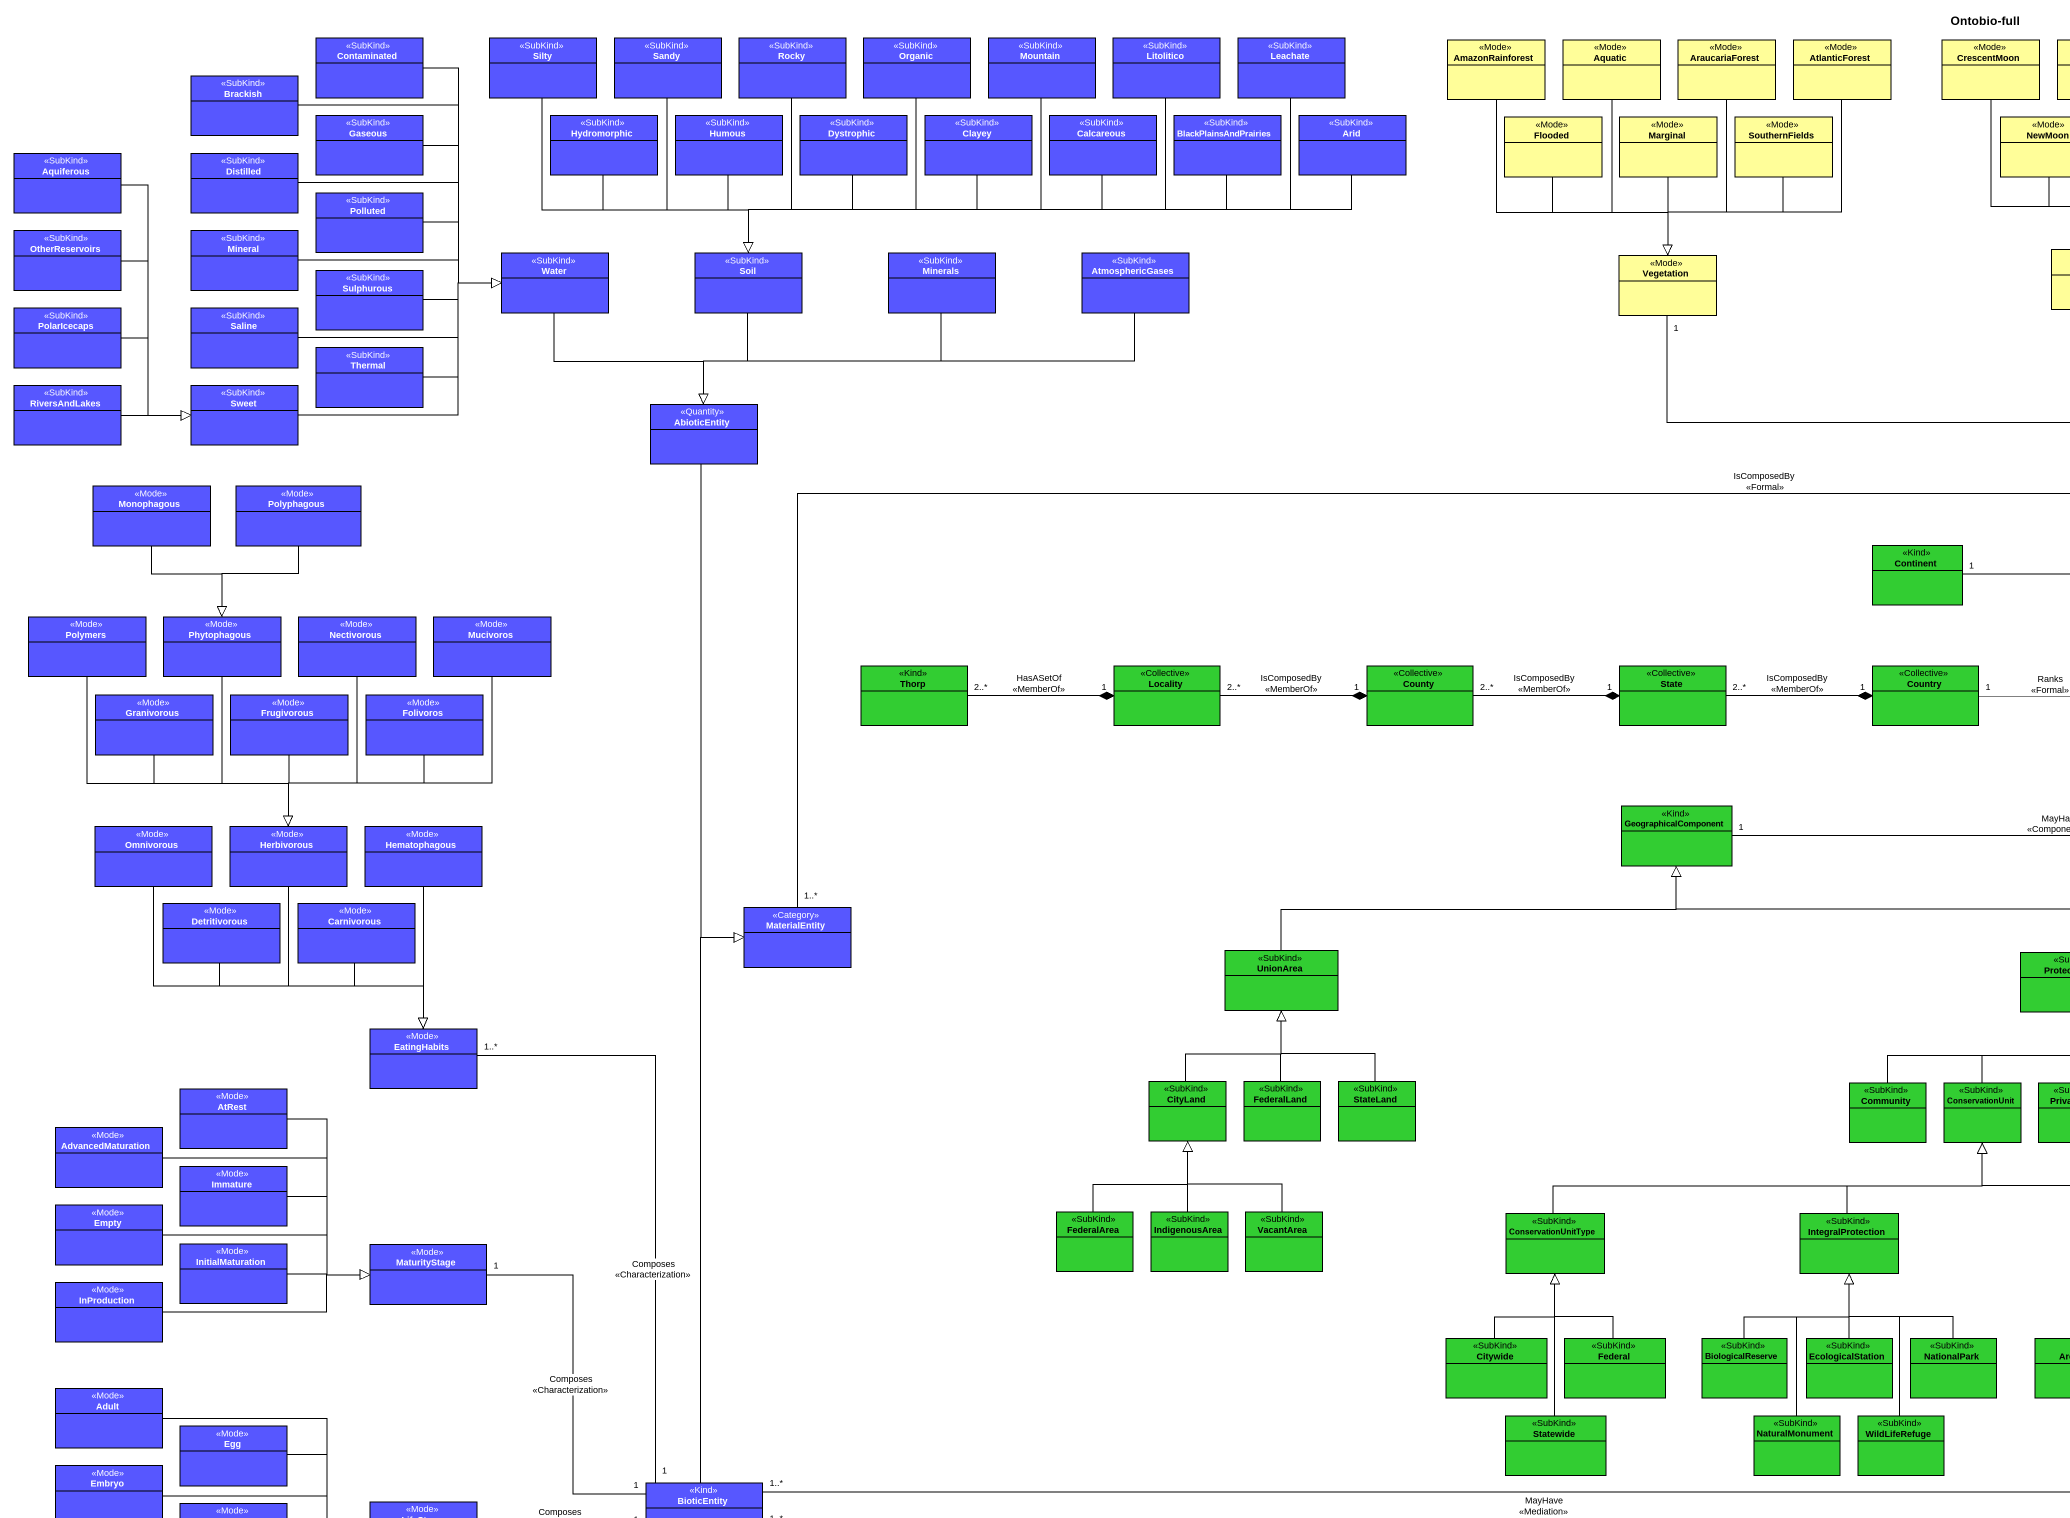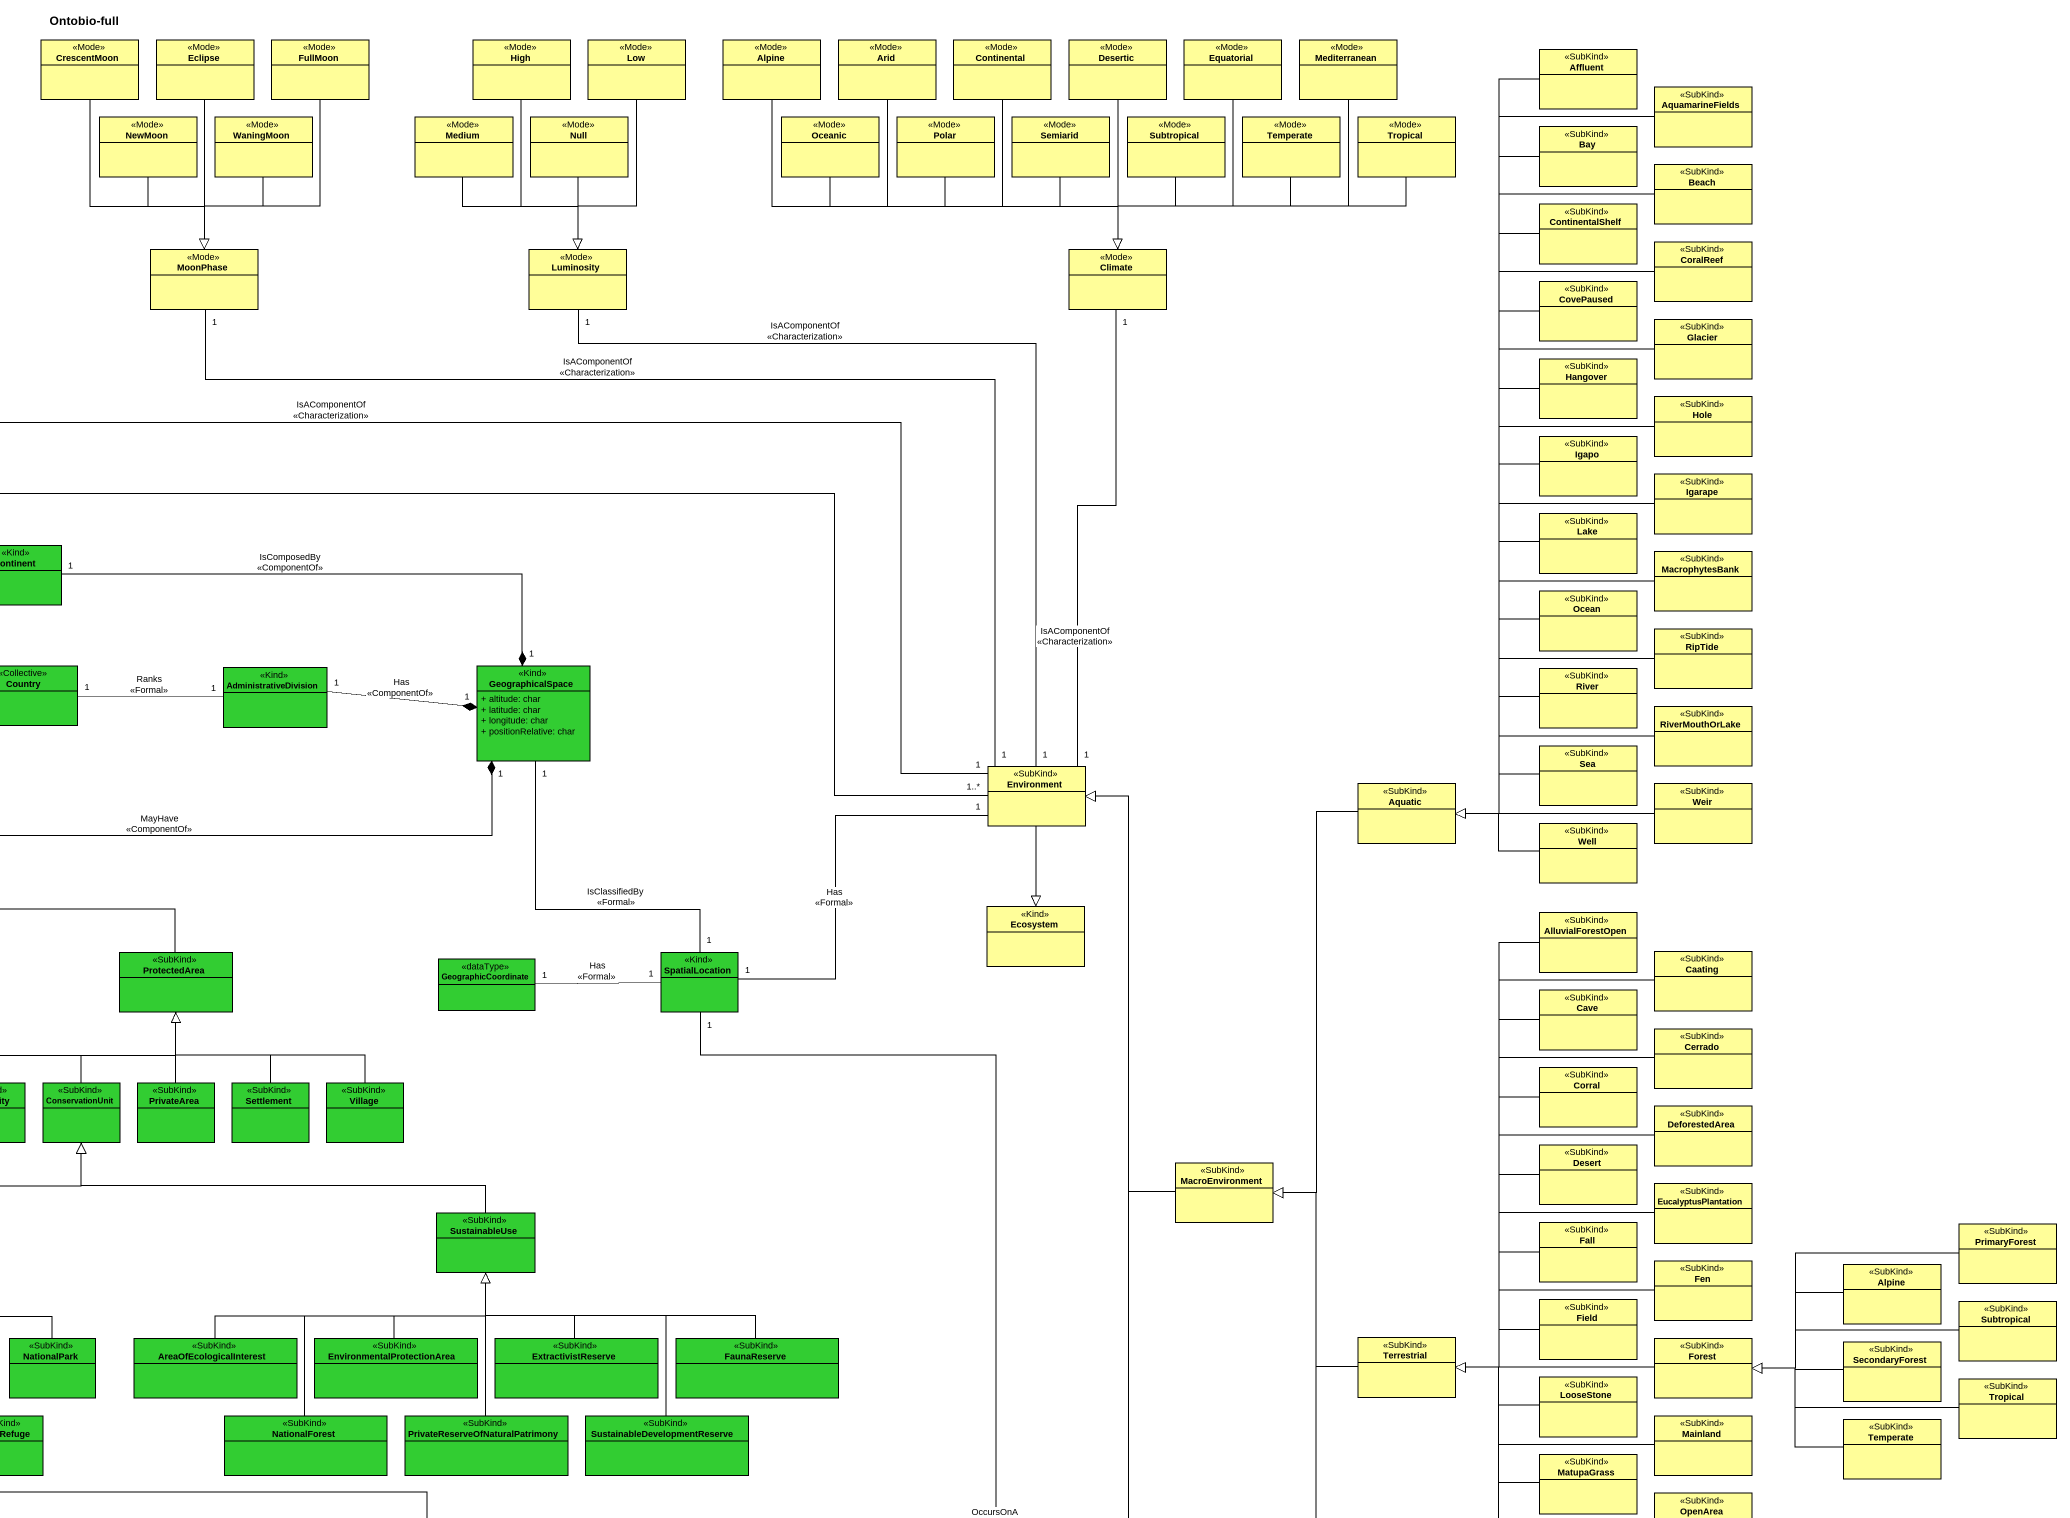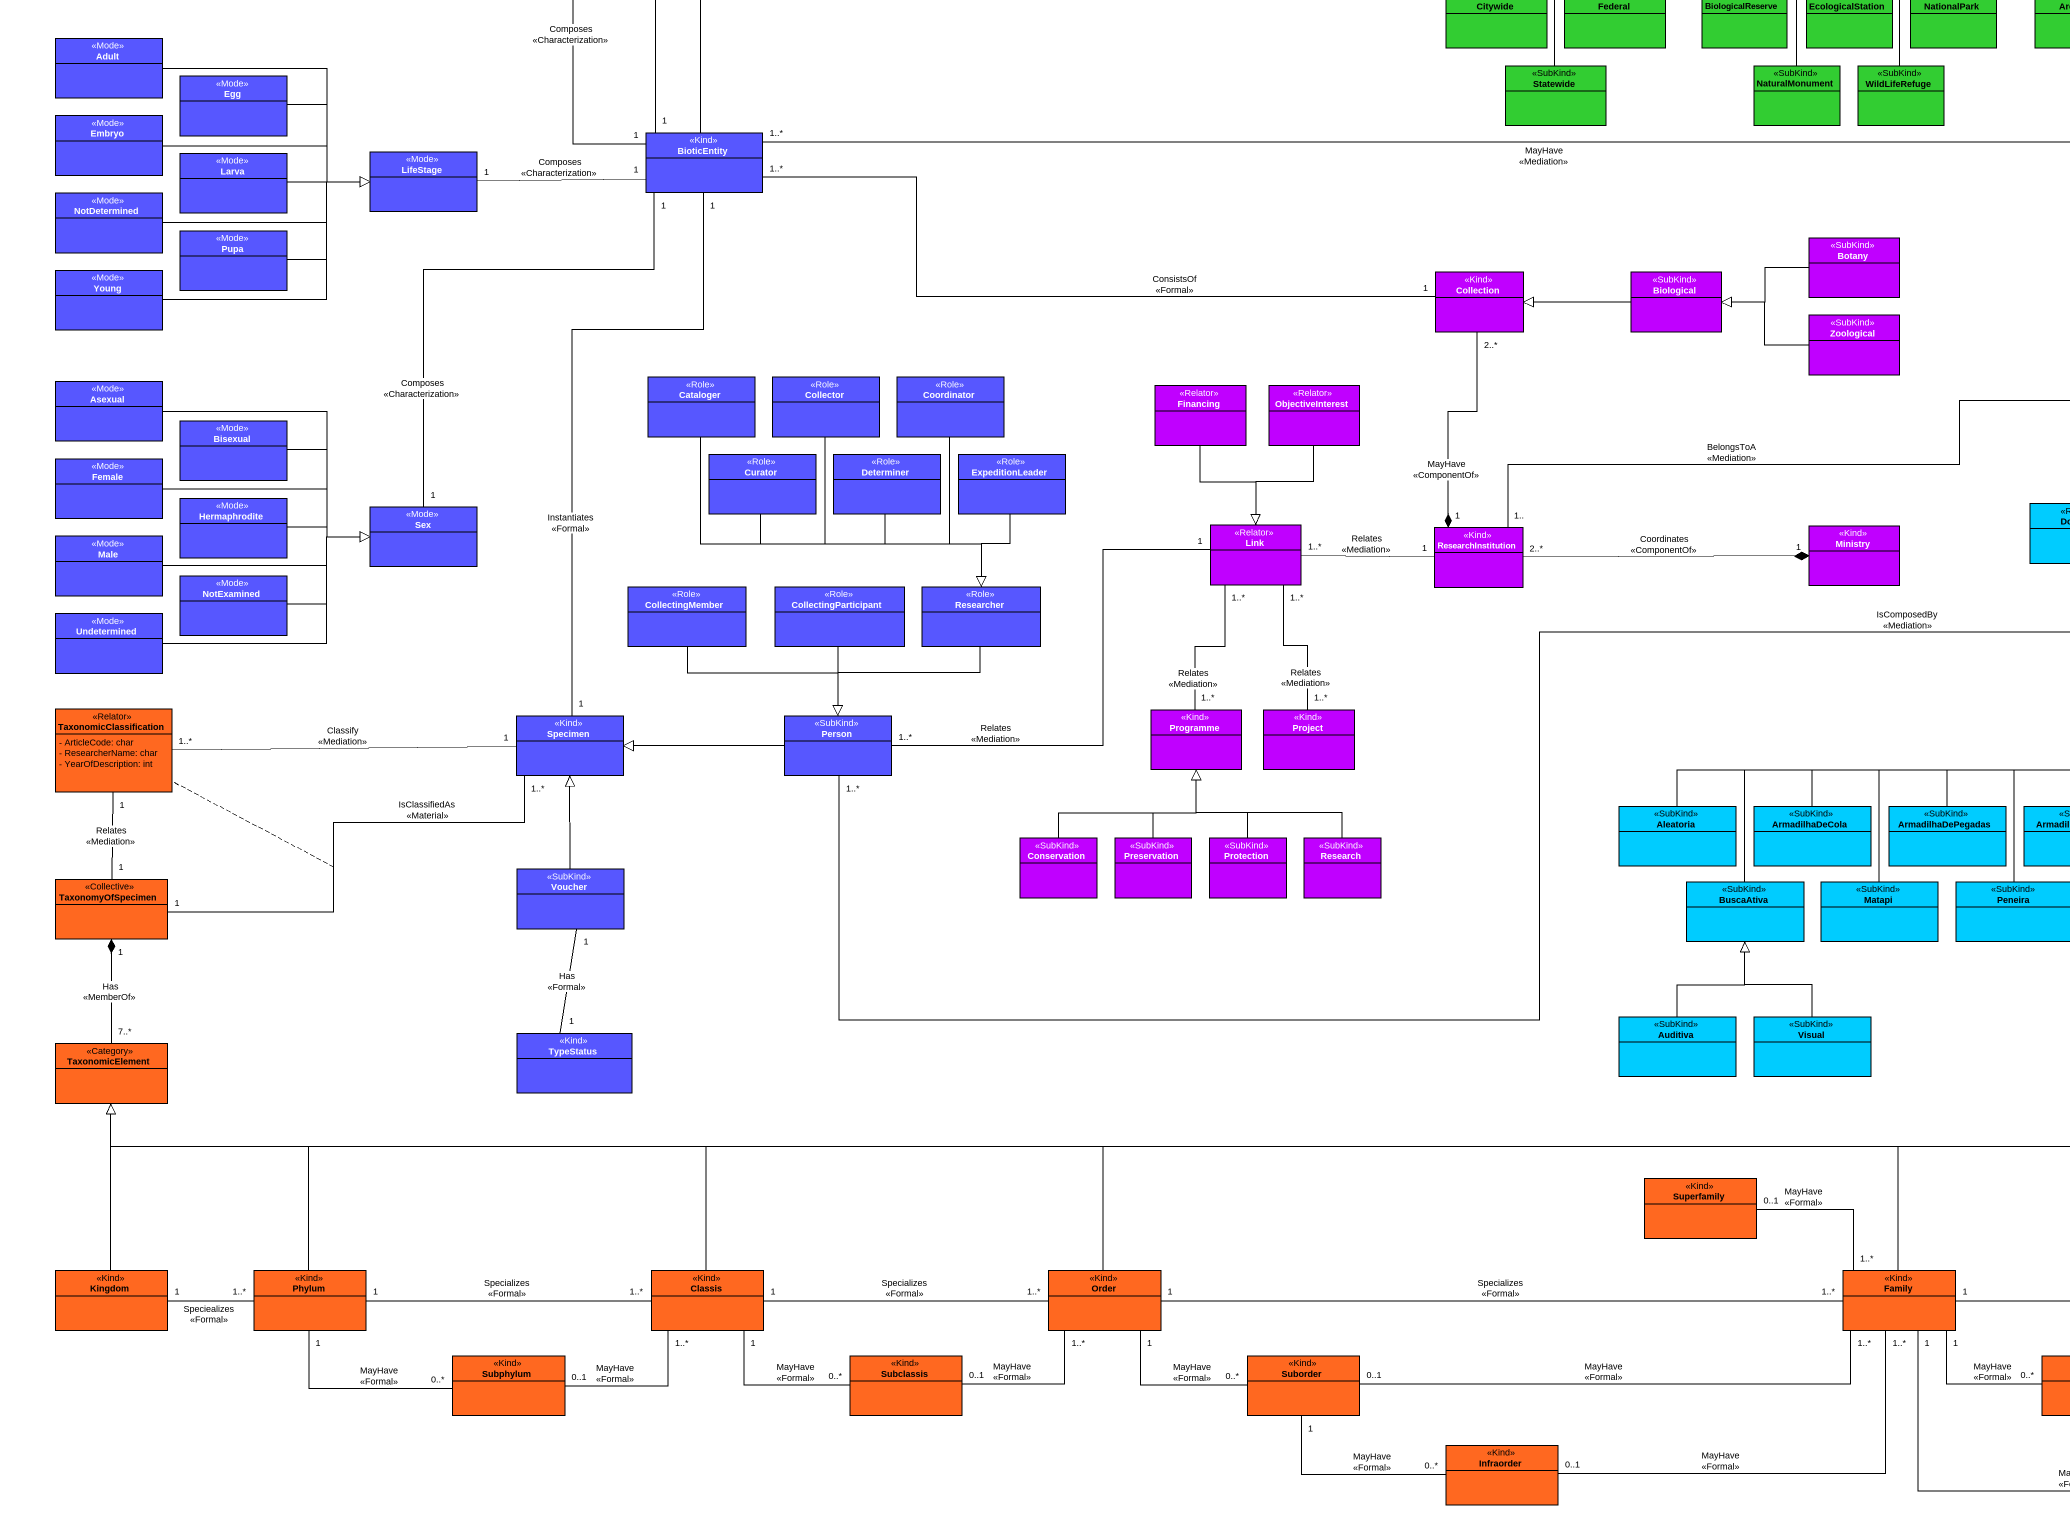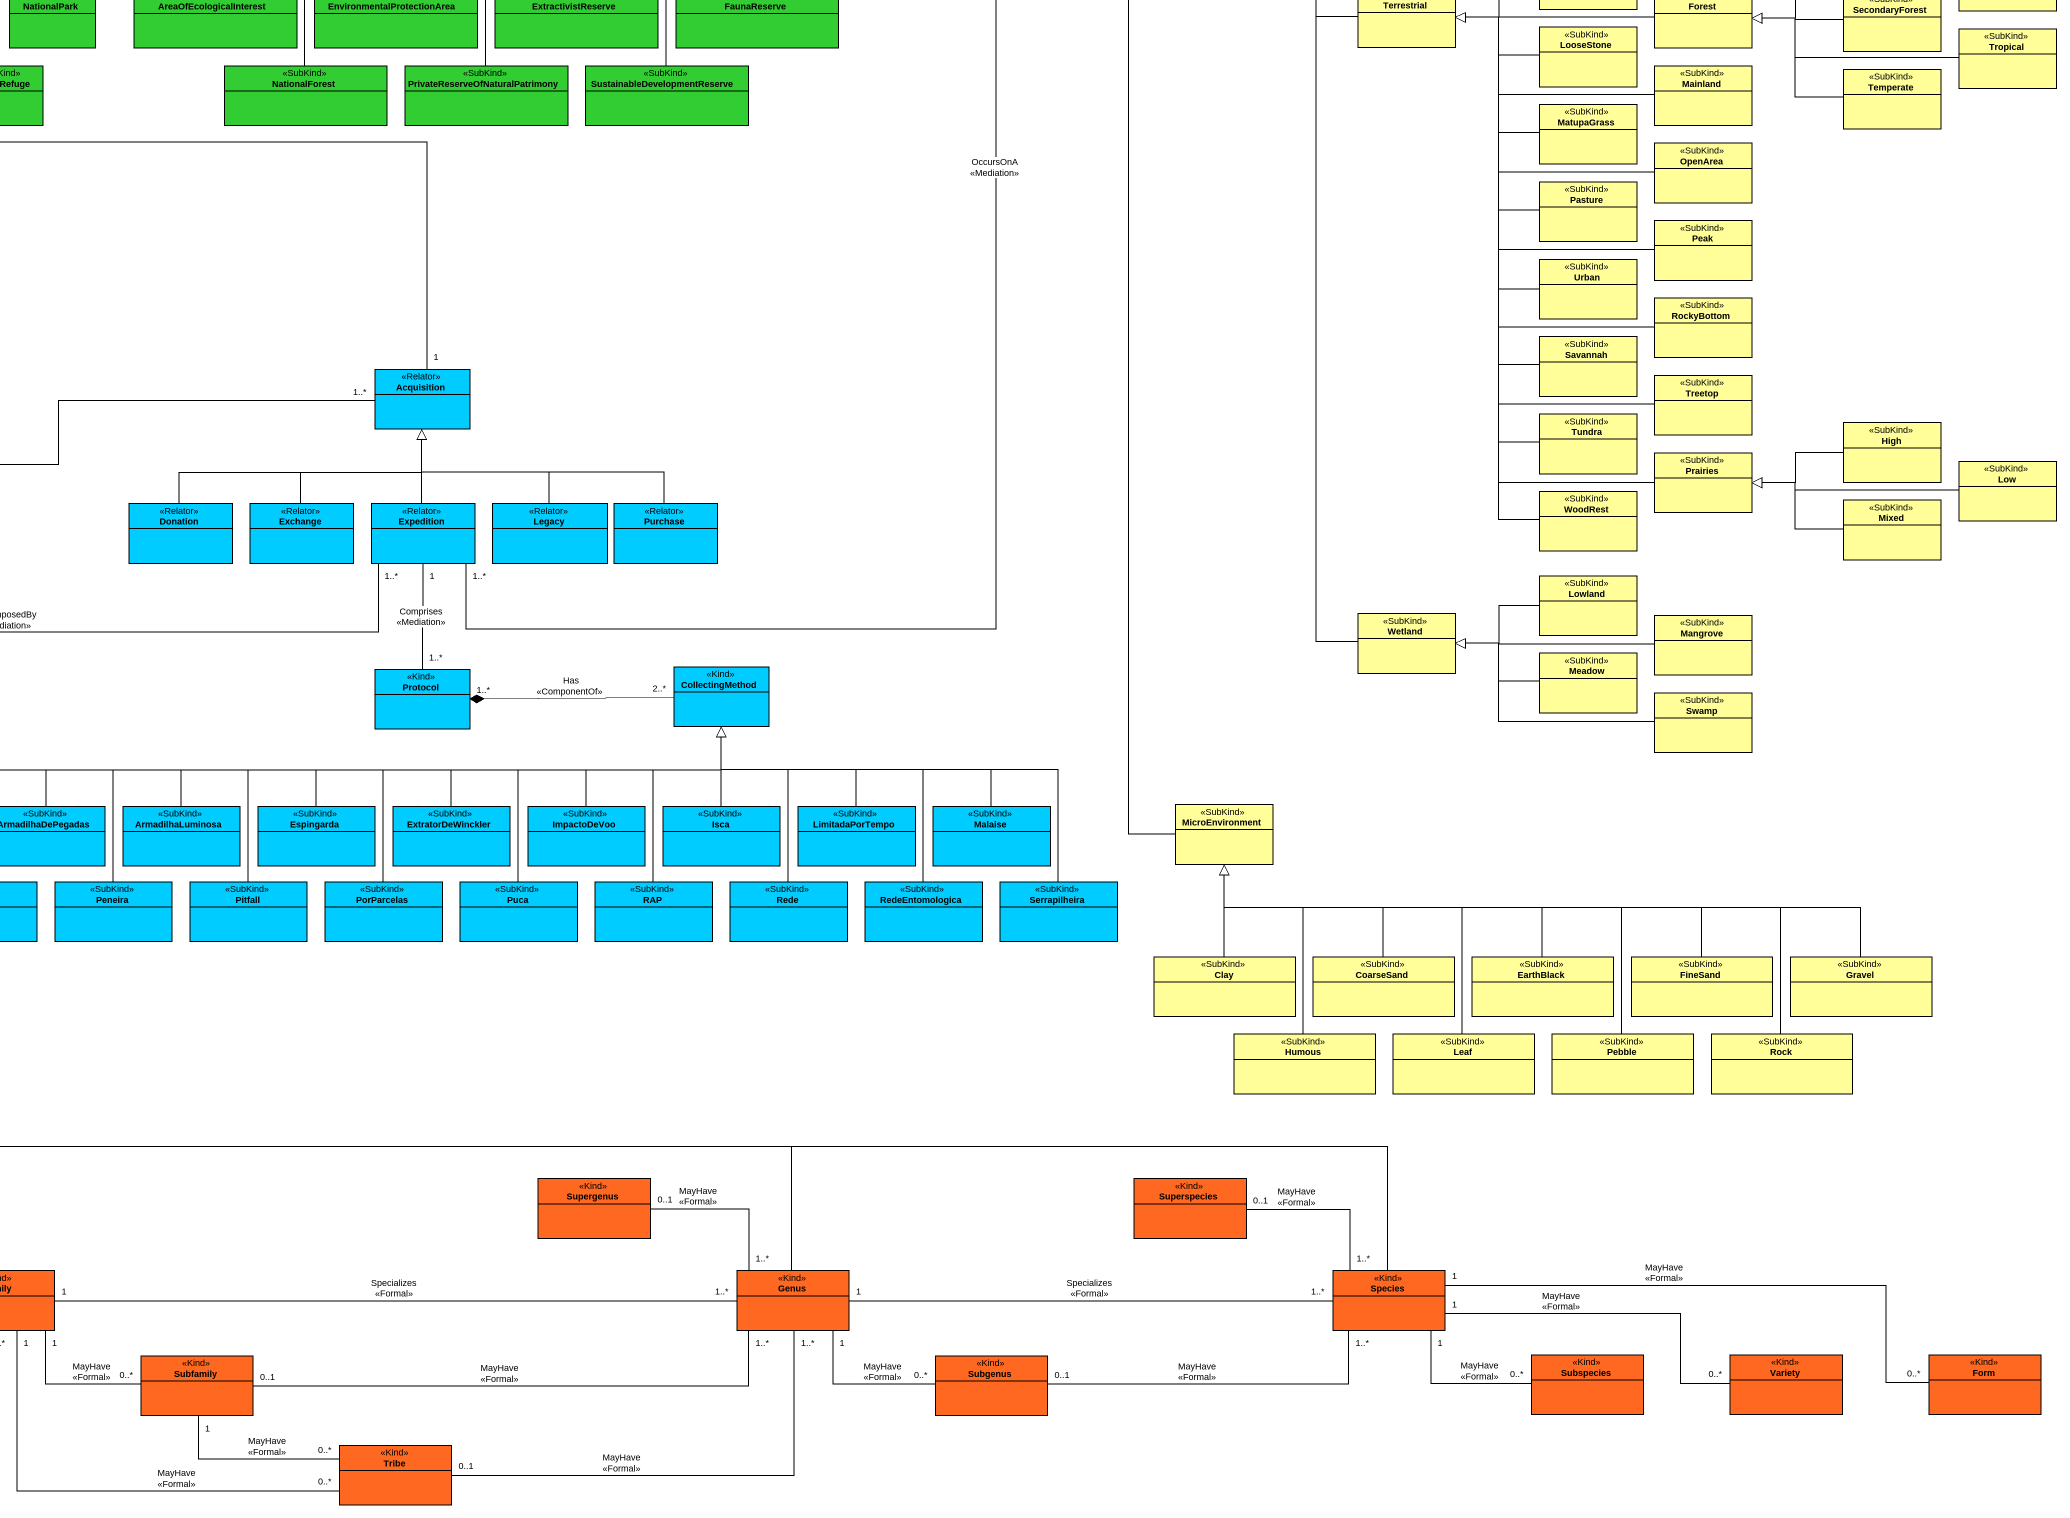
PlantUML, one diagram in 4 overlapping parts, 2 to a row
@startuml
title Ontobio-full
hide circle
hide empty members
skinparam classAttributeIconSize 0
class Contaminated <<SubKind>> #5757FF
class Silty <<SubKind>> #5757FF
class Sandy <<SubKind>> #5757FF
class Rocky <<SubKind>> #5757FF
class Organic <<SubKind>> #5757FF
class Mountain <<SubKind>> #5757FF
class Litolitico <<SubKind>> #5757FF
class Leachate <<SubKind>> #5757FF
class AmazonRainforest <<Mode>> #FFFE99
class Aquatic <<Mode>> #FFFE99
class AraucariaForest <<Mode>> #FFFE99
class AtlanticForest <<Mode>> #FFFE99
class CrescentMoon <<Mode>> #FFFE99
class Eclipse <<Mode>> #FFFE99
class FullMoon <<Mode>> #FFFE99
class High <<Mode>> #FFFE99
class Low <<Mode>> #FFFE99
class Alpine <<Mode>> #FFFE99
class Arid <<Mode>> #FFFE99
class Continental <<Mode>> #FFFE99
class Desertic <<Mode>> #FFFE99
class Equatorial <<Mode>> #FFFE99
class Mediterranean <<Mode>> #FFFE99
class Affluent <<SubKind>> #FFFE99
class Brackish <<SubKind>> #5757FF
class AquamarineFields <<SubKind>> #FFFE99
class Gaseous <<SubKind>> #5757FF
class Hydromorphic <<SubKind>> #5757FF
class Humous <<SubKind>> #5757FF
class Dystrophic <<SubKind>> #5757FF
class Clayey <<SubKind>> #5757FF
class Calcareous <<SubKind>> #5757FF
class BlackPlainsAndPrairies <<SubKind>> #5757FF
class "Arid" as Arid_2 <<SubKind>> #5757FF
class Flooded <<Mode>> #FFFE99
class Marginal <<Mode>> #FFFE99
class SouthernFields <<Mode>> #FFFE99
class NewMoon <<Mode>> #FFFE99
class WaningMoon <<Mode>> #FFFE99
class Medium <<Mode>> #FFFE99
class Null <<Mode>> #FFFE99
class Oceanic <<Mode>> #FFFE99
class Polar <<Mode>> #FFFE99
class Semiarid <<Mode>> #FFFE99
class Subtropical <<Mode>> #FFFE99
class Temperate <<Mode>> #FFFE99
class Tropical <<Mode>> #FFFE99
class Bay <<SubKind>> #FFFE99
class Aquiferous <<SubKind>> #5757FF
class Distilled <<SubKind>> #5757FF
class Beach <<SubKind>> #FFFE99
class Polluted <<SubKind>> #5757FF
class ContinentalShelf <<SubKind>> #FFFE99
class OtherReservoirs <<SubKind>> #5757FF
class Mineral <<SubKind>> #5757FF
class Water <<SubKind>> #5757FF
class Soil <<SubKind>> #5757FF
class Minerals <<SubKind>> #5757FF
class AtmosphericGases <<SubKind>> #5757FF
class Vegetation <<Mode>> #FFFE99
class MoonPhase <<Mode>> #FFFE99
class Luminosity <<Mode>> #FFFE99
class Climate <<Mode>> #FFFE99
class CoralReef <<SubKind>> #FFFE99
class Sulphurous <<SubKind>> #5757FF
class CovePaused <<SubKind>> #FFFE99
class PolarIcecaps <<SubKind>> #5757FF
class Saline <<SubKind>> #5757FF
class Glacier <<SubKind>> #FFFE99
class Thermal <<SubKind>> #5757FF
class Hangover <<SubKind>> #FFFE99
class RiversAndLakes <<SubKind>> #5757FF
class Sweet <<SubKind>> #5757FF
class AbioticEntity <<Quantity>> #5757FF
class Hole <<SubKind>> #FFFE99
class Igapo <<SubKind>> #FFFE99
class Monophagous <<Mode>> #5757FF
class Polyphagous <<Mode>> #5757FF
class Igarape <<SubKind>> #FFFE99
class Lake <<SubKind>> #FFFE99
class Continent <<Kind>> #32CD32
class MacrophytesBank <<SubKind>> #FFFE99
class Polymers <<Mode>> #5757FF
class Phytophagous <<Mode>> #5757FF
class Nectivorous <<Mode>> #5757FF
class Mucivoros <<Mode>> #5757FF
class Ocean <<SubKind>> #FFFE99
class RipTide <<SubKind>> #FFFE99
class Thorp <<Kind>> #32CD32
class Locality <<Collective>> #32CD32
class County <<Collective>> #32CD32
class "State" as State_ <<Collective>> #32CD32
class Country <<Collective>> #32CD32
class AdministrativeDivision <<Kind>> #32CD32
class GeographicalSpace <<Kind>> #32CD32 {
  + altitude: char
  + latitude: char
  + longitude: char
  + positionRelative: char
}
class River <<SubKind>> #FFFE99
class Granivorous <<Mode>> #5757FF
class Frugivorous <<Mode>> #5757FF
class Folivoros <<Mode>> #5757FF
class RiverMouthOrLake <<SubKind>> #FFFE99
class Environment <<SubKind>> #FFFE99
class Sea <<SubKind>> #FFFE99
class GeographicalComponent <<Kind>> #32CD32
class "Aquatic" as Aquatic_2 <<SubKind>> #FFFE99
class Weir <<SubKind>> #FFFE99
class Omnivorous <<Mode>> #5757FF
class Herbivorous <<Mode>> #5757FF
class Hematophagous <<Mode>> #5757FF
class Well <<SubKind>> #FFFE99
class Detritivorous <<Mode>> #5757FF
class Carnivorous <<Mode>> #5757FF
class MaterialEntity <<Category>> #5757FF
class Ecosystem <<Kind>> #FFFE99
class AlluvialForestOpen <<SubKind>> #FFFE99
class UnionArea <<SubKind>> #32CD32
class ProtectedArea <<SubKind>> #32CD32
class GeographicCoordinate <<dataType>> #32CD32
class SpatialLocation <<Kind>> #32CD32
class Caating <<SubKind>> #FFFE99
class Cave <<SubKind>> #FFFE99
class EatingHabits <<Mode>> #5757FF
class Cerrado <<SubKind>> #FFFE99
class CityLand <<SubKind>> #32CD32
class FederalLand <<SubKind>> #32CD32
class StateLand <<SubKind>> #32CD32
class Corral <<SubKind>> #FFFE99
class AtRest <<Mode>> #5757FF
class Community <<SubKind>> #32CD32
class ConservationUnit <<SubKind>> #32CD32
class PrivateArea <<SubKind>> #32CD32
class Settlement <<SubKind>> #32CD32
class Village <<SubKind>> #32CD32
class DeforestedArea <<SubKind>> #FFFE99
class AdvancedMaturation <<Mode>> #5757FF
class Desert <<SubKind>> #FFFE99
class Immature <<Mode>> #5757FF
class MacroEnvironment <<SubKind>> #FFFE99
class EucalyptusPlantation <<SubKind>> #FFFE99
class Empty <<Mode>> #5757FF
class FederalArea <<SubKind>> #32CD32
class IndigenousArea <<SubKind>> #32CD32
class VacantArea <<SubKind>> #32CD32
class ConservationUnitType <<SubKind>> #32CD32
class IntegralProtection <<SubKind>> #32CD32
class SustainableUse <<SubKind>> #32CD32
class Fall <<SubKind>> #FFFE99
class PrimaryForest <<SubKind>> #FFFE99
class InitialMaturation <<Mode>> #5757FF
class MaturityStage <<Mode>> #5757FF
class Fen <<SubKind>> #FFFE99
class "Alpine" as Alpine_2 <<SubKind>> #FFFE99
class InProduction <<Mode>> #5757FF
class Field <<SubKind>> #FFFE99
class "Subtropical" as Subtropical_2 <<SubKind>> #FFFE99
class Citywide <<SubKind>> #32CD32
class Federal <<SubKind>> #32CD32
class BiologicalReserve <<SubKind>> #32CD32
class EcologicalStation <<SubKind>> #32CD32
class NationalPark <<SubKind>> #32CD32
class AreaOfEcologicalInterest <<SubKind>> #32CD32
class EnvironmentalProtectionArea <<SubKind>> #32CD32
class ExtractivistReserve <<SubKind>> #32CD32
class FaunaReserve <<SubKind>> #32CD32
class Terrestrial <<SubKind>> #FFFE99
class Forest <<SubKind>> #FFFE99
class SecondaryForest <<SubKind>> #FFFE99
class Adult <<Mode>> #5757FF
class LooseStone <<SubKind>> #FFFE99
class "Tropical" as Tropical_2 <<SubKind>> #FFFE99
class Egg <<Mode>> #5757FF
class Statewide <<SubKind>> #32CD32
class NaturalMonument <<SubKind>> #32CD32
class WildLifeRefuge <<SubKind>> #32CD32
class NationalForest <<SubKind>> #32CD32
class "PrivateReserveOfNaturalPatrimony" as PrivateReserveOfNaturalPatri <<SubKind>> #32CD32
class "SustainableDevelopmentReserve" as SustainableDevelopmentReserv <<SubKind>> #32CD32
class Mainland <<SubKind>> #FFFE99
class "Temperate" as Temperate_2 <<SubKind>> #FFFE99
class Embryo <<Mode>> #5757FF
class MatupaGrass <<SubKind>> #FFFE99
class Larva <<Mode>> #5757FF
class LifeStage <<Mode>> #5757FF
class BioticEntity <<Kind>> #5757FF
class OpenArea <<SubKind>> #FFFE99
class NotDetermined <<Mode>> #5757FF
class Pasture <<SubKind>> #FFFE99
class Pupa <<Mode>> #5757FF
class Peak <<SubKind>> #FFFE99
class Young <<Mode>> #5757FF
class Collection <<Kind>> #C000FF
class Biological <<SubKind>> #C000FF
class Botany <<SubKind>> #C000FF
class Urban <<SubKind>> #FFFE99
class RockyBottom <<SubKind>> #FFFE99
class Zoological <<SubKind>> #C000FF
class Savannah <<SubKind>> #FFFE99
class Asexual <<Mode>> #5757FF
class Cataloger <<Role>> #5757FF
class Collector <<Role>> #5757FF
class Coordinator <<Role>> #5757FF
class Financing <<Relator>> #C000FF
class ObjectiveInterest <<Relator>> #C000FF
class Acquisition <<Relator>> #00CCFF
class Treetop <<SubKind>> #FFFE99
class Bisexual <<Mode>> #5757FF
class Tundra <<SubKind>> #FFFE99
class "High" as High_2 <<SubKind>> #FFFE99
class Female <<Mode>> #5757FF
class Curator <<Role>> #5757FF
class Determiner <<Role>> #5757FF
class ExpeditionLeader <<Role>> #5757FF
class Prairies <<SubKind>> #FFFE99
class "Low" as Low_2 <<SubKind>> #FFFE99
class Hermaphrodite <<Mode>> #5757FF
class Donation <<Relator>> #00CCFF
class Exchange <<Relator>> #00CCFF
class Expedition <<Relator>> #00CCFF
class Legacy <<Relator>> #00CCFF
class Purchase <<Relator>> #00CCFF
class WoodRest <<SubKind>> #FFFE99
class Mixed <<SubKind>> #FFFE99
class Male <<Mode>> #5757FF
class Sex <<Mode>> #5757FF
class Link <<Relator>> #C000FF
class ResearchInstitution <<Kind>> #C000FF
class Ministry <<Kind>> #C000FF
class NotExamined <<Mode>> #5757FF
class Lowland <<SubKind>> #FFFE99
class Undetermined <<Mode>> #5757FF
class CollectingMember <<Role>> #5757FF
class CollectingParticipant <<Role>> #5757FF
class Researcher <<Role>> #5757FF
class Wetland <<SubKind>> #FFFE99
class Mangrove <<SubKind>> #FFFE99
class Meadow <<SubKind>> #FFFE99
class "Protocol" as Protocol_ <<Kind>> #00CCFF
class CollectingMethod <<Kind>> #00CCFF
class Swamp <<SubKind>> #FFFE99
class TaxonomicClassification <<Relator>> #FF6820 {
  - ArticleCode: char
  - ResearcherName: char
  - YearOfDescription: int
}
class Specimen <<Kind>> #5757FF
class "Person" as Person_ <<SubKind>> #5757FF
class Programme <<Kind>> #C000FF
class Project <<Kind>> #C000FF
class Aleatoria <<SubKind>> #00CCFF
class ArmadilhaDeCola <<SubKind>> #00CCFF
class ArmadilhaDePegadas <<SubKind>> #00CCFF
class ArmadilhaLuminosa <<SubKind>> #00CCFF
class Espingarda <<SubKind>> #00CCFF
class ExtratorDeWinckler <<SubKind>> #00CCFF
class ImpactoDeVoo <<SubKind>> #00CCFF
class Isca <<SubKind>> #00CCFF
class LimitadaPorTempo <<SubKind>> #00CCFF
class Malaise <<SubKind>> #00CCFF
class MicroEnvironment <<SubKind>> #FFFE99
class Conservation <<SubKind>> #C000FF
class Preservation <<SubKind>> #C000FF
class Protection <<SubKind>> #C000FF
class Research <<SubKind>> #C000FF
class TaxonomyOfSpecimen <<Collective>> #FF6820
class Voucher <<SubKind>> #5757FF
class BuscaAtiva <<SubKind>> #00CCFF
class Matapi <<SubKind>> #00CCFF
class Peneira <<SubKind>> #00CCFF
class Pitfall <<SubKind>> #00CCFF
class PorParcelas <<SubKind>> #00CCFF
class Puca <<SubKind>> #00CCFF
class RAP <<SubKind>> #00CCFF
class Rede <<SubKind>> #00CCFF
class RedeEntomologica <<SubKind>> #00CCFF
class Serrapilheira <<SubKind>> #00CCFF
class Clay <<SubKind>> #FFFE99
class CoarseSand <<SubKind>> #FFFE99
class EarthBlack <<SubKind>> #FFFE99
class FineSand <<SubKind>> #FFFE99
class Gravel <<SubKind>> #FFFE99
class TaxonomicElement <<Category>> #FF6820
class TypeStatus <<Kind>> #5757FF
class Auditiva <<SubKind>> #00CCFF
class Visual <<SubKind>> #00CCFF
class "Humous" as Humous_2 <<SubKind>> #FFFE99
class Leaf <<SubKind>> #FFFE99
class Pebble <<SubKind>> #FFFE99
class Rock <<SubKind>> #FFFE99
class Superfamily <<Kind>> #FF6820
class Supergenus <<Kind>> #FF6820
class Superspecies <<Kind>> #FF6820
class Kingdom <<Kind>> #FF6820
class Phylum <<Kind>> #FF6820
class Classis <<Kind>> #FF6820
class Order <<Kind>> #FF6820
class Family <<Kind>> #FF6820
class Genus <<Kind>> #FF6820
class Species <<Kind>> #FF6820
class Subphylum <<Kind>> #FF6820
class Subclassis <<Kind>> #FF6820
class Suborder <<Kind>> #FF6820
class Subfamily <<Kind>> #FF6820
class Subgenus <<Kind>> #FF6820
class Subspecies <<Kind>> #FF6820
class Variety <<Kind>> #FF6820
class Form <<Kind>> #FF6820
class Infraorder <<Kind>> #FF6820
class Tribe <<Kind>> #FF6820
Contaminated --|> Water
Silty --|> Soil
Sandy --|> Soil
Rocky --|> Soil
Organic --|> Soil
Mountain --|> Soil
Litolitico -left-|> Soil
Leachate -left-|> Soil
AmazonRainforest --|> Vegetation
Aquatic --|> Vegetation
AraucariaForest --|> Vegetation
AtlanticForest --|> Vegetation
CrescentMoon --|> MoonPhase
Eclipse --|> MoonPhase
FullMoon --|> MoonPhase
High --|> Luminosity
Low --|> Luminosity
Alpine --|> Climate
Arid --|> Climate
Continental --|> Climate
Desertic --|> Climate
Equatorial --|> Climate
Mediterranean --|> Climate
Affluent --|> Aquatic_2
Brackish -right-|> Water
AquamarineFields --|> Aquatic_2
Gaseous --|> Water
Hydromorphic --|> Soil
Humous --|> Soil
Dystrophic --|> Soil
Clayey -left-|> Soil
Calcareous -left-|> Soil
BlackPlainsAndPrairies -left-|> Soil
Arid_2 -left-|> Soil
Flooded --|> Vegetation
Marginal --|> Vegetation
SouthernFields --|> Vegetation
NewMoon --|> MoonPhase
WaningMoon --|> MoonPhase
Medium --|> Luminosity
Null --|> Luminosity
Oceanic -right-|> Climate
Polar --|> Climate
Semiarid --|> Climate
Subtropical --|> Climate
Temperate --|> Climate
Tropical -left-|> Climate
Bay --|> Aquatic_2
Aquiferous --|> Sweet
Distilled -right-|> Water
Beach --|> Aquatic_2
Polluted -right-|> Water
ContinentalShelf --|> Aquatic_2
OtherReservoirs --|> Sweet
Mineral -right-|> Water
Water --|> AbioticEntity
Soil --|> AbioticEntity
Minerals --|> AbioticEntity
AtmosphericGases -left-|> AbioticEntity
Vegetation "1" -right- "1" Environment : IsAComponentOf\n<<Characterization>>
MoonPhase "1" -- "1" Environment : IsAComponentOf\n<<Characterization>>
Luminosity "1" -- "1" Environment : IsAComponentOf\n<<Characterization>>
Climate "1" -- "1" Environment : IsAComponentOf\n<<Characterization>>
CoralReef --|> Aquatic_2
Sulphurous -right-|> Water
CovePaused --|> Aquatic_2
PolarIcecaps -right-|> Sweet
Saline -right-|> Water
Glacier --|> Aquatic_2
Thermal -right-|> Water
Hangover --|> Aquatic_2
RiversAndLakes -right-|> Sweet
Sweet -right-|> Water
AbioticEntity --|> MaterialEntity
Hole --|> Aquatic_2
Igapo --|> Aquatic_2
Monophagous --|> Phytophagous
Polyphagous --|> Phytophagous
Igarape --|> Aquatic_2
Lake --|> Aquatic_2
MacrophytesBank --|> Aquatic_2
Polymers --|> Herbivorous
Phytophagous --|> Herbivorous
Nectivorous --|> Herbivorous
Mucivoros --|> Herbivorous
Ocean --|> Aquatic_2
RipTide -left-|> Aquatic_2
Locality "1" *-left- "2..*" Thorp : HasASetOf\n<<MemberOf>>
County "1" *-left- "2..*" Locality : IsComposedBy\n<<MemberOf>>
State_ "1" *-left- "2..*" County : IsComposedBy\n<<MemberOf>>
Country "1" *-left- "2..*" State_ : IsComposedBy\n<<MemberOf>>
AdministrativeDivision "1" -left- "1" Country : Ranks\n<<Formal>>
GeographicalSpace "1" *-left- "1" Continent : IsComposedBy\n<<ComponentOf>>
GeographicalSpace "1" *-left- "1" AdministrativeDivision : Has\n<<ComponentOf>>
GeographicalSpace "1" *-left- "1" GeographicalComponent : MayHave\n<<ComponentOf>>
GeographicalSpace "1" -- "1" SpatialLocation : IsClassifiedBy\n<<Formal>>
River --|> Aquatic_2
Granivorous --|> Herbivorous
Frugivorous --|> Herbivorous
Folivoros --|> Herbivorous
RiverMouthOrLake -left-|> Aquatic_2
Environment "1..*" -left- "1..*" MaterialEntity : IsComposedBy\n<<Formal>>
Environment --|> Ecosystem
Sea -left-|> Aquatic_2
Aquatic_2 --|> MacroEnvironment
Weir -left-|> Aquatic_2
Omnivorous --|> EatingHabits
Herbivorous --|> EatingHabits
Hematophagous --|> EatingHabits
Well -left-|> Aquatic_2
Detritivorous --|> EatingHabits
Carnivorous --|> EatingHabits
AlluvialForestOpen --|> Terrestrial
UnionArea -right-|> GeographicalComponent
ProtectedArea -left-|> GeographicalComponent
SpatialLocation "1" -right- "1" Environment : Has\n<<Formal>>
SpatialLocation "1" -left- "1" GeographicCoordinate : Has\n<<Formal>>
Caating --|> Terrestrial
Cave --|> Terrestrial
EatingHabits "1..*" -- "1" BioticEntity : Composes\n<<Characterization>>
Cerrado --|> Terrestrial
CityLand -up-|> UnionArea
FederalLand -up-|> UnionArea
StateLand -up-|> UnionArea
Corral --|> Terrestrial
AtRest --|> MaturityStage
Community -up-|> ProtectedArea
ConservationUnit -up-|> ProtectedArea
PrivateArea -up-|> ProtectedArea
Settlement -up-|> ProtectedArea
Village -up-|> ProtectedArea
DeforestedArea --|> Terrestrial
AdvancedMaturation -right-|> MaturityStage
Desert --|> Terrestrial
Immature -right-|> MaturityStage
MacroEnvironment -up-|> Environment
EucalyptusPlantation -left-|> Terrestrial
Empty -right-|> MaturityStage
FederalArea -up-|> CityLand
IndigenousArea -up-|> CityLand
VacantArea -up-|> CityLand
ConservationUnitType -right-|> ConservationUnit
IntegralProtection -up-|> ConservationUnit
SustainableUse -left-|> ConservationUnit
Fall --|> Terrestrial
PrimaryForest -left-|> Forest
InitialMaturation -right-|> MaturityStage
MaturityStage "1" -- "1" BioticEntity : Composes\n<<Characterization>>
Fen -left-|> Terrestrial
Alpine_2 -left-|> Forest
InProduction -right-|> MaturityStage
Field -left-|> Terrestrial
Subtropical_2 -left-|> Forest
Citywide -up-|> ConservationUnitType
Federal -up-|> ConservationUnitType
BiologicalReserve -up-|> IntegralProtection
EcologicalStation -up-|> IntegralProtection
NationalPark -up-|> IntegralProtection
AreaOfEcologicalInterest -right-|> SustainableUse
EnvironmentalProtectionArea -up-|> SustainableUse
ExtractivistReserve -up-|> SustainableUse
FaunaReserve -left-|> SustainableUse
Terrestrial -up-|> MacroEnvironment
Forest -left-|> Terrestrial
SecondaryForest -left-|> Forest
Adult -right-|> LifeStage
LooseStone -left-|> Terrestrial
Tropical_2 -left-|> Forest
Egg -right-|> LifeStage
Statewide -up-|> ConservationUnitType
NaturalMonument -up-|> IntegralProtection
WildLifeRefuge -up-|> IntegralProtection
NationalForest -up-|> SustainableUse
PrivateReserveOfNaturalPatri -up-|> SustainableUse
SustainableDevelopmentReserv -up-|> SustainableUse
Mainland -left-|> Terrestrial
Temperate_2 -left-|> Forest
Embryo -right-|> LifeStage
MatupaGrass -up-|> Terrestrial
Larva -right-|> LifeStage
LifeStage "1" -right- "1" BioticEntity : Composes\n<<Characterization>>
BioticEntity -up-|> MaterialEntity
BioticEntity "1" -- "1" Specimen : Instantiates\n<<Formal>>
OpenArea -left-|> Terrestrial
NotDetermined -right-|> LifeStage
Pasture -up-|> Terrestrial
Pupa -right-|> LifeStage
Peak -up-|> Terrestrial
Young -right-|> LifeStage
Collection "1" -left- "1..*" BioticEntity : ConsistsOf\n<<Formal>>
Biological -left-|> Collection
Botany -left-|> Biological
Urban -up-|> Terrestrial
RockyBottom -up-|> Terrestrial
Zoological -left-|> Biological
Savannah -up-|> Terrestrial
Asexual -right-|> Sex
Cataloger --|> Researcher
Collector --|> Researcher
Coordinator --|> Researcher
Financing --|> Link
ObjectiveInterest --|> Link
Acquisition "1" -left- "1..*" BioticEntity : MayHave\n<<Mediation>>
Acquisition "1..*" -left- "1.." ResearchInstitution : BelongsToA\n<<Mediation>>
Treetop -up-|> Terrestrial
Bisexual -right-|> Sex
Tundra -up-|> Terrestrial
High_2 -left-|> Prairies
Female -right-|> Sex
Curator --|> Researcher
Determiner --|> Researcher
ExpeditionLeader --|> Researcher
Prairies -up-|> Terrestrial
Low_2 -left-|> Prairies
Hermaphrodite -right-|> Sex
Donation -right-|> Acquisition
Exchange -up-|> Acquisition
Expedition "1..*" -up- "1" SpatialLocation : OccursOnA\n<<Mediation>>
Expedition -up-|> Acquisition
Expedition "1" -- "1..*" Protocol_ : Comprises\n<<Mediation>>
Expedition "1..*" -left- "1..*" Person_ : IsComposedBy\n<<Mediation>>
Legacy -up-|> Acquisition
Purchase -left-|> Acquisition
WoodRest -up-|> Terrestrial
Mixed -left-|> Prairies
Male -right-|> Sex
Sex "1" -up- "1" BioticEntity : Composes\n<<Characterization>>
Link "1..*" -right- "1" ResearchInstitution : Relates\n<<Mediation>>
Link "1" -left- "1..*" Person_ : Relates\n<<Mediation>>
Link "1..*" -- "1..*" Programme : Relates\n<<Mediation>>
Link "1..*" -- "1..*" Project : Relates\n<<Mediation>>
ResearchInstitution "1" *-up- "2..*" Collection : MayHave\n<<ComponentOf>>
Ministry "1" *-left- "2..*" ResearchInstitution : Coordinates\n<<ComponentOf>>
NotExamined -right-|> Sex
Lowland -left-|> Wetland
Undetermined -right-|> Sex
CollectingMember --|> Person_
CollectingParticipant --|> Person_
Researcher --|> Person_
Wetland -up-|> MacroEnvironment
Mangrove -left-|> Wetland
Meadow -left-|> Wetland
Protocol_ "1..*" *-right- "2..*" CollectingMethod : Has\n<<ComponentOf>>
Swamp -left-|> Wetland
TaxonomicClassification "1..*" -right- "1" Specimen : Classify\n<<Mediation>>
TaxonomicClassification "1" -- "1" TaxonomyOfSpecimen : Relates\n<<Mediation>>
Person_ -left-|> Specimen
Aleatoria -right-|> CollectingMethod
ArmadilhaDeCola -right-|> CollectingMethod
ArmadilhaDePegadas -right-|> CollectingMethod
ArmadilhaLuminosa -right-|> CollectingMethod
Espingarda -right-|> CollectingMethod
ExtratorDeWinckler -right-|> CollectingMethod
ImpactoDeVoo -up-|> CollectingMethod
Isca -up-|> CollectingMethod
LimitadaPorTempo -up-|> CollectingMethod
Malaise -left-|> CollectingMethod
MicroEnvironment -up-|> Environment
Conservation -up-|> Programme
Preservation -up-|> Programme
Protection -up-|> Programme
Research -up-|> Programme
TaxonomyOfSpecimen "1" -right- "1..*" Specimen : IsClassifiedAs\n<<Material>>
(TaxonomyOfSpecimen, Specimen) .. TaxonomicClassification
TaxonomyOfSpecimen "1" *-- "7..*" TaxonomicElement : Has\n<<MemberOf>>
Voucher -up-|> Specimen
Voucher "1" -- "1" TypeStatus : Has\n<<Formal>>
BuscaAtiva -right-|> CollectingMethod
Matapi -right-|> CollectingMethod
Peneira -right-|> CollectingMethod
Pitfall -right-|> CollectingMethod
PorParcelas -up-|> CollectingMethod
Puca -up-|> CollectingMethod
RAP -up-|> CollectingMethod
Rede -up-|> CollectingMethod
RedeEntomologica -up-|> CollectingMethod
Serrapilheira -up-|> CollectingMethod
Clay -up-|> MicroEnvironment
CoarseSand -up-|> MicroEnvironment
EarthBlack -left-|> MicroEnvironment
FineSand -left-|> MicroEnvironment
Gravel -left-|> MicroEnvironment
Auditiva -up-|> BuscaAtiva
Visual -up-|> BuscaAtiva
Humous_2 -up-|> MicroEnvironment
Leaf -up-|> MicroEnvironment
Pebble -left-|> MicroEnvironment
Rock -left-|> MicroEnvironment
Superfamily "0..1" -right- "1..*" Family : MayHave\n<<Formal>>
Supergenus "0..1" -right- "1..*" Genus : MayHave\n<<Formal>>
Superspecies "0..1" -right- "1..*" Species : MayHave\n<<Formal>>
Kingdom -up-|> TaxonomicElement
Kingdom "1" -right- "1..*" Phylum : Speciealizes\n<<Formal>>
Phylum -up-|> TaxonomicElement
Phylum "1" -right- "1..*" Classis : Specializes\n<<Formal>>
Phylum "1" -right- "0..*" Subphylum : MayHave\n<<Formal>>
Classis -left-|> TaxonomicElement
Classis "1" -right- "1..*" Order : Specializes\n<<Formal>>
Classis "1" -right- "0..*" Subclassis : MayHave\n<<Formal>>
Order -left-|> TaxonomicElement
Order "1" -right- "1..*" Family : Specializes\n<<Formal>>
Order "1" -right- "0..*" Suborder : MayHave\n<<Formal>>
Family -left-|> TaxonomicElement
Family "1" -right- "1..*" Genus : Specializes\n<<Formal>>
Family "1" -right- "0..*" Subfamily : MayHave\n<<Formal>>
Family "1" -right- "0..*" Tribe : MayHave\n<<Formal>>
Genus -left-|> TaxonomicElement
Genus "1" -right- "1..*" Species : Specializes\n<<Formal>>
Genus "1" -right- "0..*" Subgenus : MayHave\n<<Formal>>
Species -left-|> TaxonomicElement
Species "1" -right- "0..*" Subspecies : MayHave\n<<Formal>>
Species "1" -right- "0..*" Variety : MayHave\n<<Formal>>
Species "1" -right- "0..*" Form : MayHave\n<<Formal>>
Subphylum "0..1" -right- "1..*" Classis : MayHave\n<<Formal>>
Subclassis "0..1" -right- "1..*" Order : MayHave\n<<Formal>>
Suborder "0..1" -right- "1..*" Family : MayHave\n<<Formal>>
Suborder "1" -right- "0..*" Infraorder : MayHave\n<<Formal>>
Subfamily "0..1" -right- "1..*" Genus : MayHave\n<<Formal>>
Subfamily "1" -right- "0..*" Tribe : MayHave\n<<Formal>>
Subgenus "0..1" -right- "1..*" Species : MayHave\n<<Formal>>
Infraorder "0..1" -right- "1..*" Family : MayHave\n<<Formal>>
Tribe "0..1" -right- "1..*" Genus : MayHave\n<<Formal>>
@enduml
